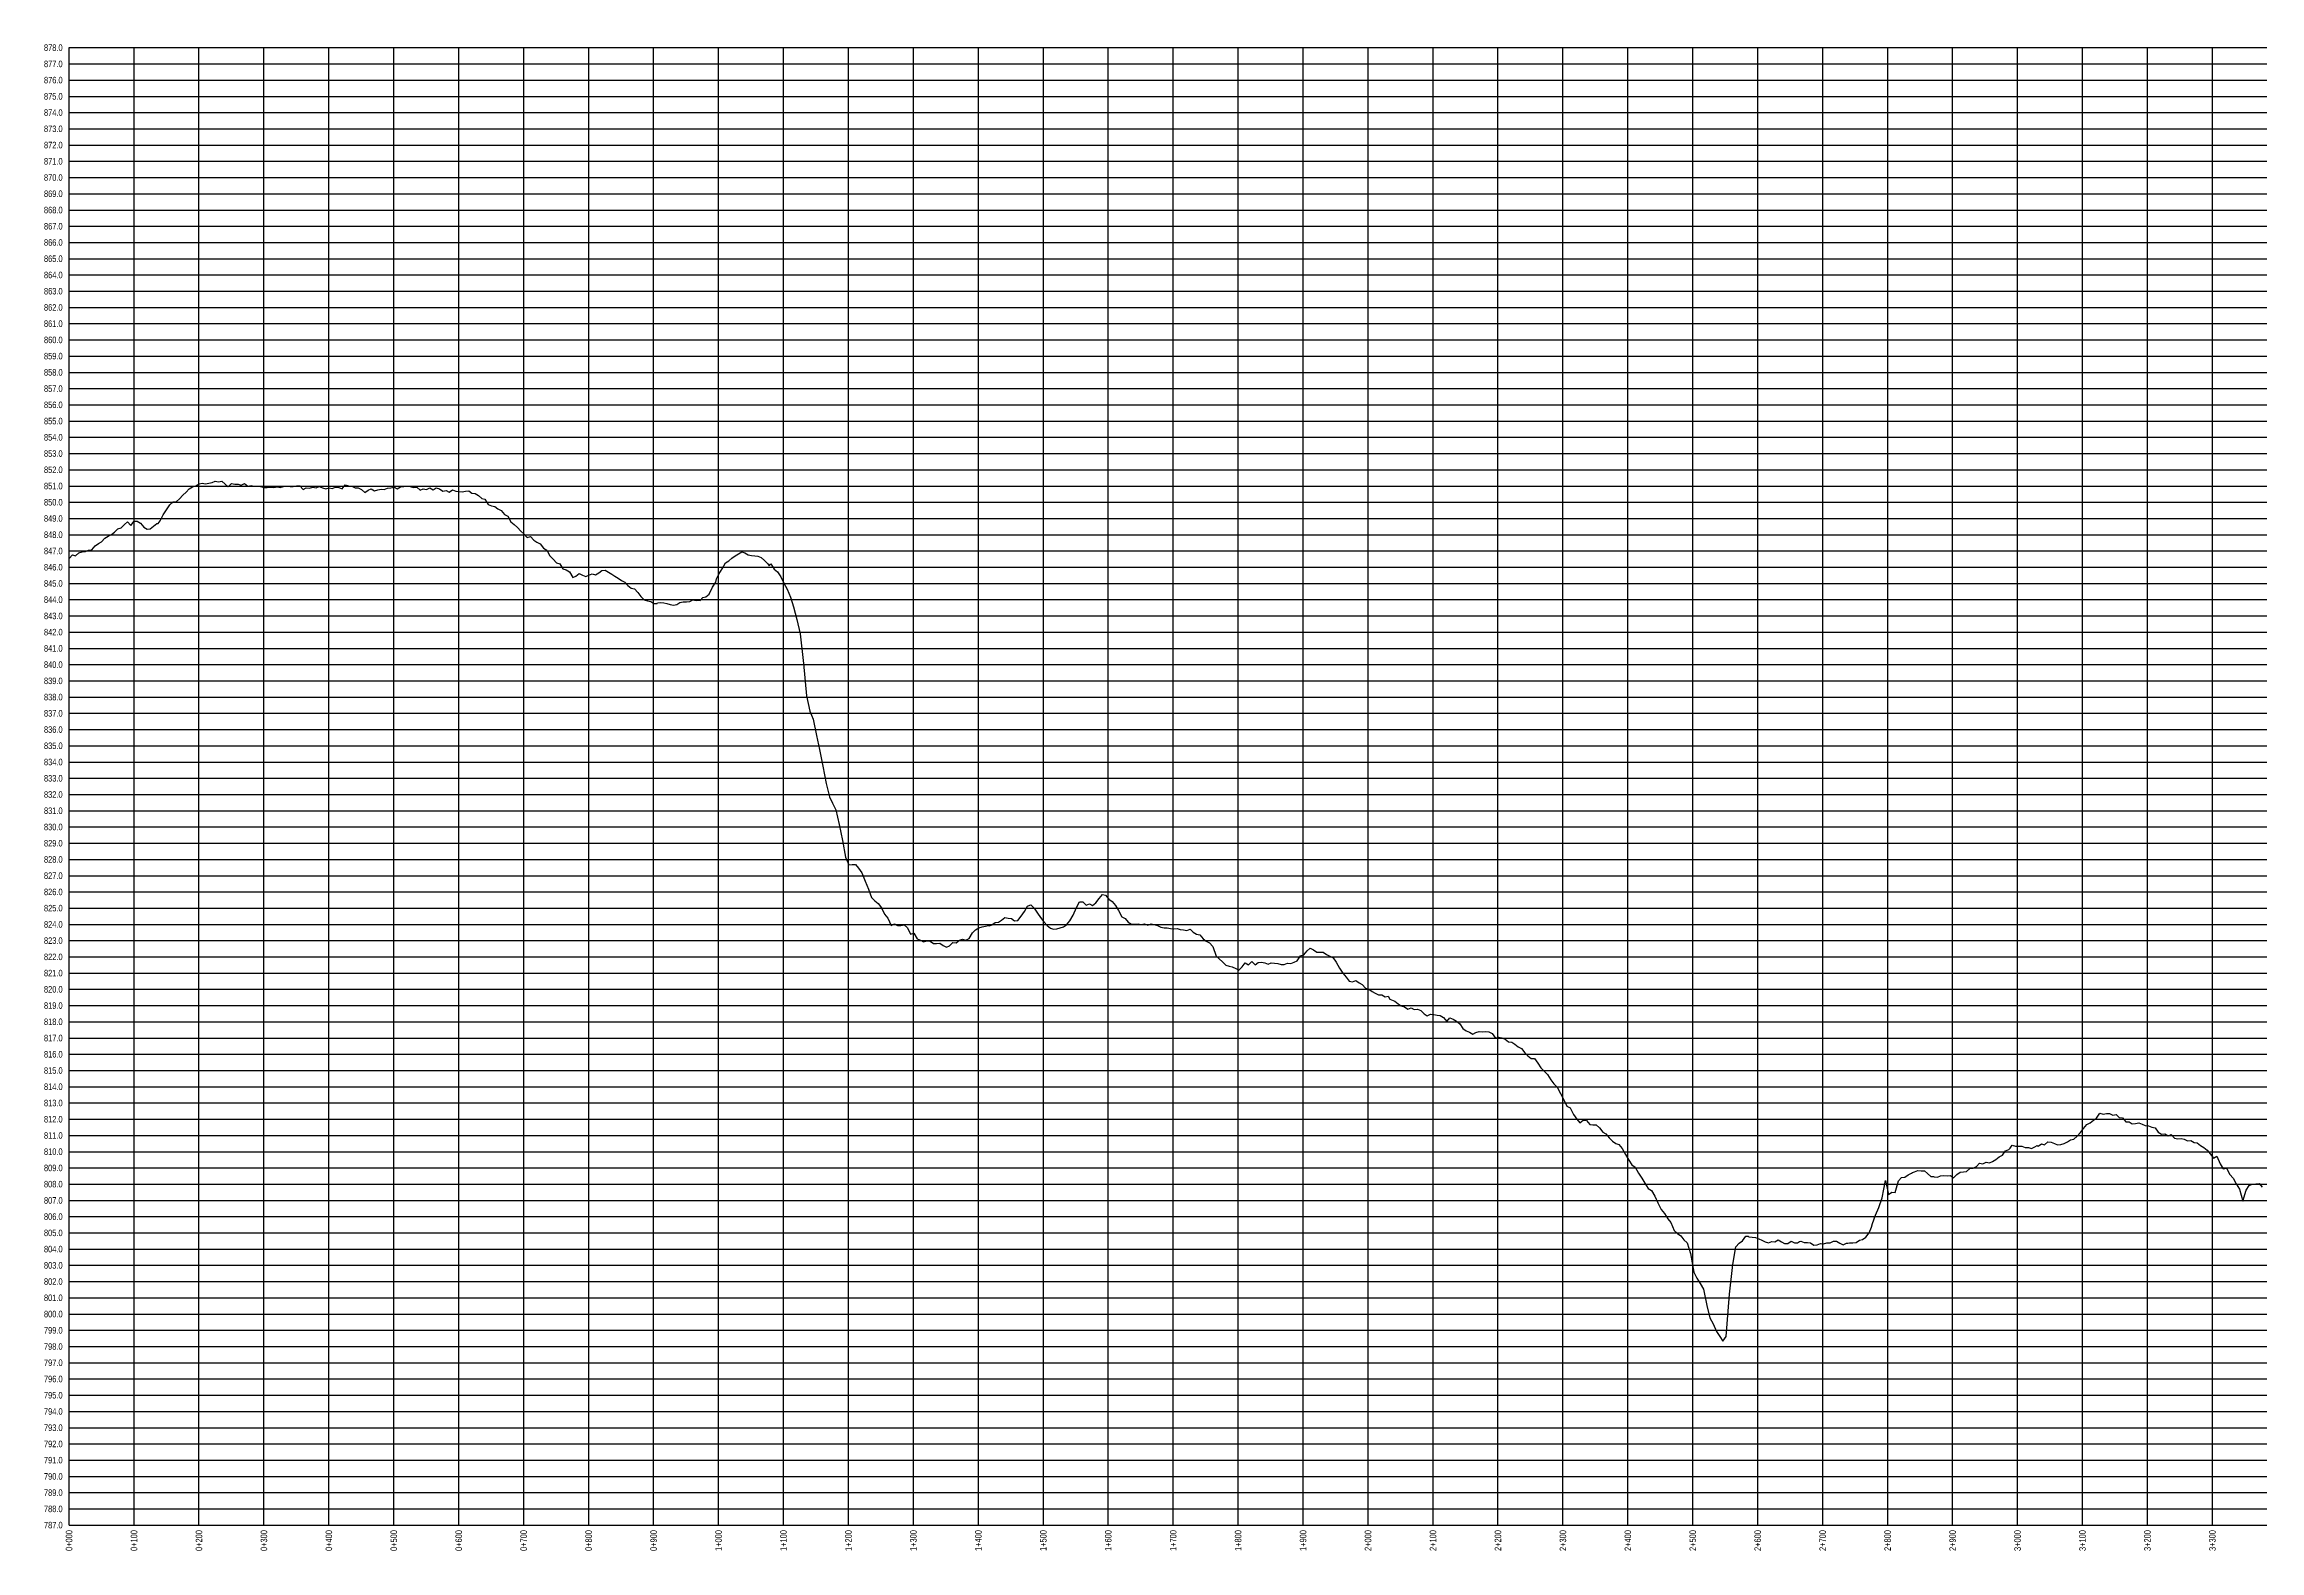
# Model space of a CAD drawing. Extents: x 471563 to 508050, y 6028961 to 6050146.
# Drawn here: x 471563 to 474972, y 6036347 to 6038665 of the extents above; entities that cross this region are included whole.
import ezdxf
from ezdxf.enums import TextEntityAlignment as Align

# ---------------------------------------------------------------- set-up
doc = ezdxf.new("R2010")
doc.units = 0
doc.header["$LTSCALE"] = 5
for name, color, linetype in [('P-CROSSINGS-GRID', 8, 'Continuous'), ('P-CROSSINGS-LINE', 3, 'Continuous'), ('S-T7', 7, 'Continuous')]:
    doc.layers.add(name, color=color, linetype=linetype)
doc.styles.add('80', font='ARIALN.TTF', dxfattribs={"height": 10})

msp = doc.modelspace()

# ---------------------------------------------------------------- linework, layer by layer
at = {"layer": 'P-CROSSINGS-GRID', "color": 8}
for p, q in [((471600.708, 6038659.869), (481495.475, 6038659.869)), ((471600.708, 6036386.071), (471600.708, 6038659.869)), ((471700.655, 6036386.071), (471700.655, 6038659.869)), ((471800.602, 6036386.071), (471800.602, 6038659.869)), ((471900.55, 6036386.071), (471900.55, 6038659.869)), ((472000.497, 6036386.071), (472000.497, 6038659.869)), ((472100.444, 6036386.071), (472100.444, 6038659.869)), ((472200.391, 6036386.071), (472200.391, 6038659.869)), ((472300.338, 6036386.071), (472300.338, 6038659.869)), ((472400.285, 6036386.071), (472400.285, 6038659.869)), ((472500.232, 6036386.071), (472500.232, 6038659.869)), ((472600.18, 6036386.071), (472600.18, 6038659.869)), ((472700.127, 6036386.071), (472700.127, 6038659.869)), ((472800.074, 6036386.071), (472800.074, 6038659.869)), ((472900.021, 6036386.071), (472900.021, 6038659.869)), ((472999.968, 6036386.071), (472999.968, 6038659.869)), ((473099.915, 6036386.071), (473099.915, 6038659.869)), ((473199.862, 6036386.071), (473199.862, 6038659.869)), ((473299.81, 6036386.071), (473299.81, 6038659.869)), ((473399.757, 6036386.071), (473399.757, 6038659.869)), ((473499.704, 6036386.071), (473499.704, 6038659.869)), ((473599.651, 6036386.071), (473599.651, 6038659.869)), ((473699.598, 6036386.071), (473699.598, 6038659.869)), ((473799.545, 6036386.071), (473799.545, 6038659.869)), ((473899.492, 6036386.071), (473899.492, 6038659.869)), ((473999.44, 6036386.071), (473999.44, 6038659.869)), ((474099.387, 6036386.071), (474099.387, 6038659.869)), ((474199.334, 6036386.071), (474199.334, 6038659.869)), ((474299.281, 6036386.071), (474299.281, 6038659.869)), ((474399.228, 6036386.071), (474399.228, 6038659.869)), ((474499.175, 6036386.071), (474499.175, 6038659.869)), ((474599.122, 6036386.071), (474599.122, 6038659.869)), ((474699.07, 6036386.071), (474699.07, 6038659.869)), ((474799.017, 6036386.071), (474799.017, 6038659.869)), ((474898.964, 6036386.071), (474898.964, 6038659.869)), ((471600.708, 6038634.882), (481495.475, 6038634.882)), ((471600.708, 6038609.895), (481495.475, 6038609.895)), ((471600.708, 6038584.908), (481495.475, 6038584.908)), ((471600.708, 6038559.921), (481495.475, 6038559.921)), ((471600.708, 6038534.935), (481495.475, 6038534.935)), ((471600.708, 6038509.948), (481495.475, 6038509.948)), ((471600.708, 6038484.961), (481495.475, 6038484.961)), ((471600.708, 6038459.974), (481495.475, 6038459.974)), ((471600.708, 6038434.987), (481495.475, 6038434.987)), ((471600.708, 6038410.001), (481495.475, 6038410.001)), ((471600.708, 6038385.014), (481495.475, 6038385.014)), ((471600.708, 6038360.027), (481495.475, 6038360.027)), ((471600.708, 6038335.04), (481495.475, 6038335.04)), ((471600.708, 6038310.054), (481495.475, 6038310.054)), ((471600.708, 6038285.067), (481495.475, 6038285.067)), ((471600.708, 6038260.08), (481495.475, 6038260.08)), ((471600.708, 6038235.093), (481495.475, 6038235.093)), ((471600.708, 6038210.106), (481495.475, 6038210.106)), ((471600.708, 6038185.12), (481495.475, 6038185.12)), ((471600.708, 6038160.133), (481495.475, 6038160.133)), ((471600.708, 6038135.146), (481495.475, 6038135.146)), ((471600.708, 6038110.159), (481495.475, 6038110.159)), ((471600.708, 6038085.172), (481495.475, 6038085.172)), ((471600.708, 6038060.186), (481495.475, 6038060.186)), ((471600.708, 6038035.199), (481495.475, 6038035.199)), ((471600.708, 6038010.212), (481495.475, 6038010.212)), ((471600.708, 6037985.225), (481495.475, 6037985.225)), ((471600.708, 6037960.239), (481495.475, 6037960.239)), ((471600.708, 6037935.252), (481495.475, 6037935.252)), ((471600.708, 6037910.265), (481495.475, 6037910.265)), ((471600.708, 6037885.278), (481495.475, 6037885.278)), ((471600.708, 6037860.291), (481495.475, 6037860.291)), ((471600.708, 6037835.305), (481495.475, 6037835.305)), ((471600.708, 6037810.318), (481495.475, 6037810.318)), ((471600.708, 6037785.331), (481495.475, 6037785.331)), ((471600.708, 6037760.344), (481495.475, 6037760.344)), ((471600.708, 6037735.357), (481495.475, 6037735.357)), ((471600.708, 6037710.371), (481495.475, 6037710.371)), ((471600.708, 6037685.384), (481495.475, 6037685.384)), ((471600.708, 6037660.397), (481495.475, 6037660.397)), ((471600.708, 6037635.41), (481495.475, 6037635.41)), ((471600.708, 6037610.424), (481495.475, 6037610.424)), ((471600.708, 6037585.437), (481495.475, 6037585.437)), ((471600.708, 6037560.45), (481495.475, 6037560.45)), ((471600.708, 6037535.463), (481495.475, 6037535.463)), ((471600.708, 6037510.476), (481495.475, 6037510.476)), ((471600.708, 6037485.49), (481495.475, 6037485.49)), ((471600.708, 6037460.503), (481495.475, 6037460.503)), ((471600.708, 6037435.516), (481495.475, 6037435.516)), ((471600.708, 6037410.529), (481495.475, 6037410.529)), ((471600.708, 6037385.542), (481495.475, 6037385.542)), ((471600.708, 6037360.556), (481495.475, 6037360.556)), ((471600.708, 6037335.569), (481495.475, 6037335.569)), ((471600.708, 6037310.582), (481495.475, 6037310.582)), ((471600.708, 6036386.071), (471600.708, 6037285.595)), ((471600.708, 6037285.595), (481495.475, 6037285.595)), ((471600.708, 6037260.609), (481495.475, 6037260.609)), ((471600.708, 6037235.622), (481495.475, 6037235.622)), ((471600.708, 6037210.635), (481495.475, 6037210.635)), ((471600.708, 6037185.648), (481495.475, 6037185.648)), ((471600.708, 6037160.661), (481495.475, 6037160.661)), ((471600.708, 6037135.675), (481495.475, 6037135.675)), ((471600.708, 6037110.688), (481495.475, 6037110.688)), ((471600.708, 6037085.701), (481495.475, 6037085.701)), ((471600.708, 6037060.714), (481495.475, 6037060.714)), ((471600.708, 6037035.727), (481495.475, 6037035.727)), ((471600.708, 6037010.741), (481495.475, 6037010.741)), ((471600.708, 6036985.754), (481495.475, 6036985.754)), ((471600.708, 6036960.767), (481495.475, 6036960.767)), ((471600.708, 6036935.78), (481495.475, 6036935.78)), ((471600.708, 6036910.794), (481495.475, 6036910.794)), ((471600.708, 6036885.807), (481495.475, 6036885.807)), ((471600.708, 6036860.82), (481495.475, 6036860.82)), ((471600.708, 6036835.833), (481495.475, 6036835.833)), ((471600.708, 6036810.846), (481495.475, 6036810.846)), ((471600.708, 6036785.86), (481495.475, 6036785.86)), ((471600.708, 6036760.873), (481495.475, 6036760.873)), ((471600.708, 6036735.886), (481495.475, 6036735.886)), ((471600.708, 6036710.899), (481495.475, 6036710.899)), ((471600.708, 6036685.912), (481495.475, 6036685.912)), ((471600.708, 6036660.926), (481495.475, 6036660.926)), ((471600.708, 6036635.939), (481495.475, 6036635.939)), ((471600.708, 6036610.952), (481495.475, 6036610.952)), ((471600.708, 6036585.965), (481495.475, 6036585.965)), ((471600.708, 6036560.979), (481495.475, 6036560.979)), ((471600.708, 6036535.992), (481495.475, 6036535.992)), ((471600.708, 6036511.005), (481495.475, 6036511.005)), ((471600.708, 6036486.018), (481495.475, 6036486.018)), ((471600.708, 6036461.031), (481495.475, 6036461.031)), ((471600.708, 6036436.045), (481495.475, 6036436.045)), ((471600.708, 6036411.058), (481495.475, 6036411.058)), ((471600.708, 6036386.071), (481495.475, 6036386.071))]:
    msp.add_line(p, q, dxfattribs=at)
at = {"layer": 'P-CROSSINGS-LINE', "color": 3, "flags": 128}
msp.add_lwpolyline([(471600.708, 6037873.917), (471605.708, 6037879.28), (471610.708, 6037877.94), (471615.708, 6037882.19), (471620.708, 6037884.079), (471625.708, 6037884.644), (471630.708, 6037886.616), (471635.708, 6037886.963), (471640.708, 6037893.405), (471645.708, 6037896.978), (471650.708, 6037899.545), (471655.708, 6037905.021), (471660.708, 6037908.045), (471665.708, 6037910.679), (471670.708, 6037914.101), (471675.708, 6037919.312), (471680.708, 6037921.101), (471685.708, 6037926.246), (471690.708, 6037929.911), (471695.708, 6037924.324), (471700.708, 6037931.357), (471705.708, 6037931.228), (471710.708, 6037927.863), (471715.708, 6037921.947), (471720.708, 6037918.965), (471725.708, 6037919.333), (471730.708, 6037923.472), (471735.708, 6037927.582), (471737.782, 6037927.775), (471740.708, 6037931.779), (471745.708, 6037941.015), (471750.708, 6037948.412), (471755.708, 6037956.376), (471760.708, 6037960.766), (471765.774, 6037961.639), (471770.708, 6037965.704), (471775.708, 6037971.216), (471780.708, 6037975.744), (471785.708, 6037980.945), (471790.708, 6037983.732), (471795.708, 6037985.49), (471800.708, 6037988.421), (471805.708, 6037989.538), (471810.708, 6037988.651), (471815.708, 6037989.696), (471820.708, 6037990.445), (471825.708, 6037992.925), (471830.708, 6037991.719), (471835.708, 6037992.718), (471840.708, 6037988.163), (471845.708, 6037983.855), (471850.708, 6037989.326), (471855.708, 6037987.931), (471860.708, 6037988.037), (471865.708, 6037986.468), (471870.708, 6037989.24), (471875.708, 6037984.994), (471880.708, 6037985.991), (471885.708, 6037985.163), (471890.708, 6037985.071), (471895.253, 6037984.7), (471900.708, 6037983.191), (471905.708, 6037982.842), (471910.708, 6037983.603), (471915.708, 6037982.875), (471920.708, 6037983.843), (471925.708, 6037982.722), (471930.708, 6037984.706), (471935.708, 6037985.028), (471940.708, 6037984.72), (471945.708, 6037984.467), (471950.708, 6037985.69), (471955.708, 6037985.274), (471960.708, 6037979.746), (471965.708, 6037982.489), (471970.708, 6037982.048), (471975.708, 6037983.39), (471980.708, 6037982.618), (471985.708, 6037984.265), (471990.708, 6037982.623), (471995.708, 6037980.91), (472000.708, 6037982.185), (472005.708, 6037981.247), (472010.708, 6037983.325), (472015.708, 6037983.01), (472020.708, 6037980.675), (472025.708, 6037987.005), (472030.636, 6037985.485), (472035.708, 6037985.204), (472040.708, 6037982.473), (472045.708, 6037982.328), (472050.708, 6037979.98), (472055.708, 6037975.389), (472060.708, 6037978.934), (472065.708, 6037980.716), (472070.708, 6037977.734), (472075.708, 6037979.478), (472080.708, 6037980.428), (472085.708, 6037979.774), (472090.708, 6037981.661), (472095.708, 6037982.257), (472100.708, 6037983.313), (472105.708, 6037980.883), (472110.708, 6037983.945), (472115.708, 6037984.389), (472120.708, 6037985.134), (472125.708, 6037984.691), (472130.708, 6037982.885), (472135.708, 6037983.524), (472140.708, 6037978.788), (472145.708, 6037980.749), (472150.708, 6037980.005), (472155.708, 6037982.521), (472160.708, 6037979.326), (472165.708, 6037982.657), (472170.708, 6037981.078), (472175.708, 6037977.346), (472180.708, 6037978.243), (472185.708, 6037975.551), (472190.708, 6037979.267), (472195.708, 6037977.09), (472200.708, 6037976.542), (472205.708, 6037976.014), (472210.708, 6037977.51), (472215.708, 6037977.876), (472220.708, 6037974.339), (472225.708, 6037973.726), (472230.708, 6037970.835), (472235.708, 6037966.245), (472240.708, 6037964.748), (472245.708, 6037956.955), (472250.708, 6037954.675), (472255.708, 6037953.883), (472260.708, 6037950.203), (472265.708, 6037947.633), (472270.708, 6037941.265), (472275.708, 6037938.832), (472280.708, 6037930.078), (472285.708, 6037926.096), (472290.708, 6037921.153), (472295.708, 6037915.594), (472300.708, 6037911.514), (472305.708, 6037906.212), (472310.708, 6037907.328), (472315.708, 6037901.991), (472320.708, 6037898.678), (472325.708, 6037896.063), (472330.708, 6037889.667), (472335.708, 6037886.521), (472340.708, 6037877.791), (472345.708, 6037872.842), (472350.708, 6037867.17), (472355.708, 6037865.58), (472360.708, 6037857.541), (472365.708, 6037856.321), (472370.708, 6037853.103), (472375.708, 6037844.338), (472380.708, 6037846.667), (472385.708, 6037850.37), (472390.708, 6037848.208), (472395.708, 6037845.915), (472400.708, 6037848.065), (472405.708, 6037849.899), (472410.708, 6037848.574), (472415.708, 6037851.372), (472420.708, 6037855.133), (472425.708, 6037855.858), (472430.708, 6037852.648), (472435.708, 6037849.596), (472440.708, 6037846.699), (472445.708, 6037843.188), (472450.708, 6037839.729), (472455.708, 6037837.328), (472460.708, 6037832.213), (472465.708, 6037828.165), (472470.708, 6037826.739), (472475.708, 6037821.523), (472480.708, 6037815.388), (472485.708, 6037810.181), (472490.708, 6037808.561), (472495.708, 6037807.492), (472500.708, 6037804.313), (472505.708, 6037804.545), (472506.296, 6037805.6), (472510.708, 6037805.858), (472515.708, 6037805.193), (472520.708, 6037804.382), (472525.708, 6037803.075), (472530.708, 6037801.856), (472535.708, 6037803.052), (472540.708, 6037806.1), (472545.708, 6037807.23), (472550.708, 6037806.888), (472555.708, 6037807.645), (472560.708, 6037810.109), (472565.708, 6037808.787), (472570.708, 6037809.562), (472571.727, 6037808.922), (472575.708, 6037813.78), (472580.708, 6037814.814), (472585.708, 6037818.729), (472590.708, 6037829.54), (472595.708, 6037837.465), (472597.123, 6037842.598), (472600.708, 6037849.386), (472605.708, 6037857.831), (472610.708, 6037866.96), (472615.708, 6037870.039), (472620.708, 6037874.246), (472625.708, 6037877.882), (472630.708, 6037880.679), (472635.708, 6037883.828), (472640.708, 6037882.175), (472645.708, 6037879.192), (472650.708, 6037878.187), (472655.708, 6037877.712), (472660.708, 6037877.051), (472665.708, 6037875.358), (472670.708, 6037870.847), (472675.708, 6037865.696), (472677.941, 6037862.555), (472680.708, 6037865.688), (472685.708, 6037857.076), (472690.708, 6037853.301), (472695.708, 6037845.492), (472700.708, 6037835.673), (472705.708, 6037826.306), (472710.708, 6037814.199), (472713.492, 6037805.865), (472715.708, 6037799.374), (472720.708, 6037779.926), (472725.708, 6037757.713), (472730.708, 6037711.953), (472735.708, 6037662.366), (472740.708, 6037638.669), (472745.708, 6037626.274), (472750.708, 6037601.387), (472755.708, 6037579.737), (472760.708, 6037554.228), (472765.708, 6037527.63), (472770.708, 6037506.748), (472775.708, 6037496.885), (472780.708, 6037487.118), (472785.708, 6037464.33), (472790.708, 6037439.468), (472795.708, 6037414.078), (472800.708, 6037402.439), (472805.708, 6037402.829), (472810.708, 6037402.627), (472815.708, 6037397.168), (472820.708, 6037389.952), (472825.708, 6037377.288), (472830.708, 6037364.902), (472835.708, 6037352.068), (472840.708, 6037346.723), (472845.708, 6037342.678), (472850.708, 6037335.877), (472855.708, 6037326.199), (472860.708, 6037320.188), (472865.708, 6037308.61), (472870.708, 6037311.295), (472875.708, 6037308.994), (472880.708, 6037309.085), (472885.708, 6037309.983), (472890.708, 6037305.496), (472895.708, 6037295.656), (472900.708, 6037297.295), (472905.708, 6037288.465), (472910.708, 6037286.119), (472915.708, 6037283.523), (472920.708, 6037285.513), (472925.708, 6037284.976), (472930.708, 6037281.378), (472935.708, 6037281.056), (472940.708, 6037281.694), (472945.708, 6037278.15), (472950.708, 6037275.357), (472955.708, 6037277.582), (472960.708, 6037282.643), (472965.708, 6037282.381), (472970.708, 6037286.138), (472975.708, 6037287.639), (472980.708, 6037286.481), (472985.708, 6037289.078), (472990.708, 6037297.682), (472995.708, 6037302.003), (473000.708, 6037305.237), (473005.708, 6037306.58), (473010.708, 6037307.74), (473015.708, 6037308.648), (473016.976, 6037308.334), (473020.708, 6037309.678), (473025.708, 6037313.268), (473030.708, 6037313.819), (473035.708, 6037317.317), (473040.708, 6037321.346), (473045.708, 6037320.225), (473050.708, 6037319.468), (473055.708, 6037315.944), (473060.708, 6037316.666), (473065.708, 6037323.13), (473070.708, 6037330.431), (473075.708, 6037338.684), (473076.367, 6037339.078), (473080.708, 6037340.712), (473085.708, 6037335.495), (473090.708, 6037327.931), (473095.708, 6037321.393), (473100.708, 6037314.545), (473105.708, 6037308.937), (473110.708, 6037304.683), (473115.708, 6037303.434), (473120.708, 6037303.672), (473125.708, 6037305.315), (473130.708, 6037306.6), (473135.708, 6037310.14), (473140.708, 6037316.231), (473145.708, 6037324.729), (473150.708, 6037336.768), (473155.708, 6037345.24), (473160.708, 6037345.311), (473165.708, 6037340.354), (473170.708, 6037342.075), (473175.708, 6037339.715), (473180.708, 6037343.64), (473185.708, 6037350.348), (473190.708, 6037356.455), (473195.708, 6037355.422), (473200.708, 6037349.443), (473205.708, 6037345.589), (473210.708, 6037339.751), (473215.347, 6037331.764), (473220.708, 6037322.075), (473225.708, 6037319.412), (473230.708, 6037314.082), (473235.708, 6037311.156), (473240.708, 6037310.79), (473245.708, 6037311.643), (473250.708, 6037310.644), (473255.708, 6037311.547), (473260.708, 6037309.507), (473265.708, 6037311.309), (473270.708, 6037310.413), (473275.708, 6037308.845), (473280.708, 6037306.548), (473285.708, 6037305.229), (473290.708, 6037305.231), (473295.708, 6037304.448), (473300.708, 6037303.559), (473305.708, 6037304.033), (473310.708, 6037302.775), (473315.708, 6037302.123), (473320.708, 6037300.935), (473325.708, 6037303.038), (473330.708, 6037298.39), (473335.708, 6037295.638), (473340.708, 6037294.455), (473345.708, 6037288.24), (473350.708, 6037284.57), (473355.708, 6037282.369), (473360.708, 6037276.551), (473365.708, 6037261.864), (473370.708, 6037257.485), (473375.708, 6037253.199), (473380.708, 6037247.668), (473385.708, 6037246.267), (473390.708, 6037245.049), (473395.926, 6037242.521), (473400.708, 6037240.222), (473405.708, 6037245.254), (473410.708, 6037251.239), (473415.708, 6037248.155), (473420.708, 6037253.66), (473425.708, 6037248.548), (473430.708, 6037251.829), (473435.708, 6037252.38), (473440.708, 6037251.654), (473445.708, 6037249.407), (473450.708, 6037251.498), (473455.708, 6037250.987), (473460.708, 6037250.294), (473465.708, 6037248.658), (473470.708, 6037248.872), (473475.708, 6037251.054), (473480.708, 6037250.302), (473485.708, 6037252.392), (473490.708, 6037254.478), (473495.708, 6037262.18), (473500.708, 6037263.48), (473505.708, 6037269.904), (473510.708, 6037273.742), (473515.708, 6037271.415), (473520.708, 6037267.635), (473525.663, 6037267.653), (473530.708, 6037267.79), (473535.708, 6037264.238), (473540.708, 6037261.411), (473545.708, 6037259.103), (473550.708, 6037252.314), (473555.708, 6037243.391), (473560.708, 6037235.718), (473565.708, 6037229.187), (473570.708, 6037223.11), (473575.708, 6037222.17), (473580.708, 6037224.178), (473585.708, 6037220.426), (473590.708, 6037217.809), (473595.708, 6037212.178), (473600.708, 6037210.801), (473605.708, 6037207.314), (473610.708, 6037204.475), (473615.708, 6037202.25), (473620.708, 6037201.91), (473625.708, 6037199.14), (473630.708, 6037199.906), (473633.307, 6037195.736), (473635.708, 6037194.471), (473640.708, 6037192.412), (473645.708, 6037188.166), (473650.708, 6037185.253), (473655.708, 6037183.944), (473660.708, 6037179.983), (473665.708, 6037182.301), (473670.708, 6037179.726), (473675.708, 6037179.906), (473680.708, 6037178.087), (473685.708, 6037173.113), (473690.708, 6037170.03), (473695.708, 6037172.282), (473700.708, 6037171.665), (473705.708, 6037170.941), (473710.708, 6037170.292), (473715.708, 6037167.405), (473720.708, 6037161.003), (473725.708, 6037166.881), (473730.708, 6037164.506), (473735.708, 6037161.825), (473740.708, 6037157.711), (473745.708, 6037150.138), (473750.708, 6037146.824), (473755.708, 6037144.647), (473760.708, 6037141.604), (473765.708, 6037144.414), (473770.708, 6037145.559), (473775.708, 6037145.274), (473780.708, 6037145.634), (473785.708, 6037145.239), (473790.708, 6037142.787), (473795.708, 6037135.331), (473800.708, 6037137.149), (473805.708, 6037135.769), (473810.708, 6037134.149), (473815.708, 6037129.838), (473820.708, 6037129.274), (473825.708, 6037126.288), (473830.708, 6037122.03), (473835.708, 6037119.506), (473840.708, 6037113.014), (473845.708, 6037108.111), (473850.708, 6037104.288), (473855.708, 6037104.106), (473860.708, 6037097.074), (473865.708, 6037089.768), (473870.708, 6037084.628), (473875.708, 6037079.58), (473880.708, 6037071.178), (473885.708, 6037065.19), (473890.708, 6037059.879), (473895.708, 6037050.35), (473900.708, 6037040.584), (473905.708, 6037030.76), (473910.708, 6037027.999), (473915.708, 6037017.826), (473920.708, 6037010.87), (473925.708, 6037005.172), (473930.708, 6037009.352), (473935.708, 6037008.681), (473940.708, 6037002.598), (473945.708, 6037001.855), (473950.708, 6037001.936), (473955.708, 6036997.656), (473960.708, 6036990.794), (473965.688, 6036988.227), (473970.708, 6036982.118), (473975.708, 6036976.816), (473980.708, 6036973.521), (473985.708, 6036971.788), (473990.708, 6036965.548), (473995.708, 6036956.554), (474000.708, 6036947.557), (474005.708, 6036940.482), (474010.708, 6036936.937), (474015.708, 6036927.835), (474020.708, 6036920.057), (474025.708, 6036912.395), (474030.708, 6036904.129), (474035.708, 6036901.246), (474040.708, 6036892.188), (474045.708, 6036882.251), (474050.708, 6036871.823), (474055.708, 6036865.629), (474060.708, 6036857.601), (474065.708, 6036852.033), (474070.708, 6036839.593), (474075.708, 6036834.989), (474080.708, 6036831.091), (474085.708, 6036825.275), (474090.708, 6036820.32), (474095.708, 6036803.874), (474100.708, 6036775.187), (474105.708, 6036766.284), (474110.708, 6036757.662), (474115.708, 6036749.405), (474120.708, 6036723.865), (474125.708, 6036705.035), (474130.708, 6036695.789), (474135.708, 6036684.159), (474140.708, 6036676.586), (474145.708, 6036668.999), (474150.708, 6036676.477), (474155.708, 6036741.299), (474160.708, 6036787.166), (474165.708, 6036814.439), (474170.708, 6036819.822), (474175.708, 6036823.458), (474180.708, 6036830.593), (474184.555, 6036830.914), (474185.708, 6036829.714), (474190.708, 6036828.995), (474195.708, 6036828.931), (474200.708, 6036826.631), (474205.708, 6036824.846), (474210.708, 6036822.239), (474215.708, 6036820.529), (474220.708, 6036822.322), (474225.708, 6036821.943), (474230.708, 6036825.358), (474235.708, 6036821.789), (474240.708, 6036819.337), (474245.708, 6036819.637), (474250.708, 6036822.897), (474255.708, 6036820.562), (474260.708, 6036820.733), (474263.467, 6036822.517), (474265.708, 6036823.124), (474270.708, 6036821.245), (474275.708, 6036820.943), (474280.708, 6036820.533), (474285.708, 6036817.015), (474290.708, 6036817.601), (474295.708, 6036819.486), (474300.708, 6036818.857), (474305.708, 6036820.57), (474310.708, 6036820.312), (474315.708, 6036823.149), (474320.708, 6036823.099), (474325.708, 6036820.178), (474330.708, 6036817.55), (474335.708, 6036820.086), (474337.712, 6036820.106), (474340.708, 6036820.671), (474345.708, 6036820.528), (474350.708, 6036821.149), (474355.708, 6036824.831), (474360.708, 6036825.578), (474365.708, 6036829.431), (474370.708, 6036835.87), (474374.345, 6036844.498), (474375.708, 6036850.102), (474380.708, 6036863.218), (474385.708, 6036874.993), (474390.708, 6036889.956), (474395.708, 6036916.162), (474400.708, 6036894.632), (474405.708, 6036898.516), (474410.708, 6036898.022), (474415.708, 6036915.706), (474420.708, 6036920.93), (474425.708, 6036921.477), (474430.708, 6036925.052), (474435.708, 6036927.638), (474437.268, 6036928.597), (474440.708, 6036929.848), (474445.708, 6036931.968), (474450.708, 6036931.105), (474455.708, 6036931.308), (474460.708, 6036927.132), (474465.708, 6036922.543), (474469.983, 6036922.429), (474470.708, 6036921.88), (474475.708, 6036921.474), (474480.708, 6036923.355), (474485.708, 6036924.268), (474490.708, 6036923.45), (474495.708, 6036924.237), (474500.708, 6036920.453), (474505.708, 6036925.849), (474510.708, 6036929.021), (474515.708, 6036929.811), (474520.708, 6036930.465), (474525.708, 6036935.012), (474530.573, 6036935.614), (474535.708, 6036938.072), (474540.708, 6036943.06), (474545.708, 6036942.112), (474550.708, 6036944.47), (474555.708, 6036943.659), (474560.708, 6036945.893), (474565.708, 6036948.733), (474570.708, 6036952.738), (474575.708, 6036955.222), (474580.708, 6036962.186), (474585.708, 6036964.377), (474587.706, 6036966.406), (474590.708, 6036970.758), (474595.708, 6036969.27), (474600.708, 6036969.496), (474605.708, 6036969.246), (474610.708, 6036967.01), (474615.708, 6036967.211), (474620.708, 6036965.494), (474625.708, 6036968.233), (474629.08, 6036970.184), (474630.708, 6036969.148), (474635.708, 6036972.791), (474640.708, 6036971.189), (474645.708, 6036975.984), (474650.708, 6036975.314), (474655.708, 6036973.229), (474660.708, 6036971.154), (474665.708, 6036971.693), (474670.708, 6036973.332), (474675.708, 6036975.844), (474680.708, 6036979.256), (474685.708, 6036980.071), (474690.708, 6036984.479), (474695.708, 6036990.206), (474700.708, 6036996.356), (474705.708, 6037002.374), (474710.708, 6037005.219), (474715.708, 6037009.044), (474720.708, 6037012.148), (474725.708, 6037020.287), (474730.708, 6037018.73), (474735.708, 6037019.488), (474740.708, 6037019.723), (474745.708, 6037016.94), (474750.708, 6037018.053), (474755.708, 6037013.179), (474760.708, 6037012.841), (474765.708, 6037006.548), (474770.708, 6037006.83), (474775.708, 6037003.58), (474780.708, 6037003.937), (474785.708, 6037004.91), (474790.708, 6037002.936), (474795.708, 6037001.023), (474800.708, 6037000.42), (474805.708, 6036998.321), (474810.708, 6036997.387), (474815.708, 6036990.663), (474820.708, 6036987.757), (474825.708, 6036988.437), (474830.708, 6036985.346), (474835.708, 6036987.055), (474840.708, 6036981.788), (474845.708, 6036980.635), (474850.708, 6036980.884), (474855.708, 6036980), (474860.708, 6036977.337), (474865.708, 6036977.75), (474870.708, 6036975.026), (474875.708, 6036974.625), (474880.708, 6036970.094), (474885.708, 6036967.133), (474890.708, 6036963.176), (474895.708, 6036957.245), (474900.708, 6036951.035), (474905.708, 6036953.712), (474910.708, 6036941.964), (474915.708, 6036934.606), (474920.708, 6036935.461), (474925.708, 6036925.874), (474930.708, 6036920.019), (474935.708, 6036911.542), (474940.708, 6036902.982), (474945.708, 6036884.648), (474950.708, 6036901.345), (474955.708, 6036908.612), (474960.708, 6036910.6), (474965.708, 6036911.471), (474970.708, 6036911.646), (474975.708, 6036905.963)], dxfattribs=at)

# ---------------------------------------------------------------- texts
at = {"style": '80'}
for s, p in [('0+000', (471600.621, 6036378.407)), ('0+100', (471700.568, 6036378.407)), ('0+200', (471800.515, 6036378.407)), ('0+300', (471900.463, 6036378.407)), ('0+400', (472000.41, 6036378.407)), ('0+500', (472100.357, 6036378.407)), ('0+600', (472200.304, 6036378.407)), ('0+700', (472300.251, 6036378.407)), ('0+800', (472400.198, 6036378.407)), ('0+900', (472500.145, 6036378.407)), ('1+000', (472600.093, 6036378.407)), ('1+100', (472700.04, 6036378.407)), ('1+200', (472799.987, 6036378.407)), ('1+300', (472899.934, 6036378.407)), ('1+400', (472999.881, 6036378.407)), ('1+500', (473099.828, 6036378.407)), ('1+600', (473199.775, 6036378.407)), ('1+700', (473299.723, 6036378.407)), ('1+800', (473399.67, 6036378.407)), ('1+900', (473499.617, 6036378.407)), ('2+000', (473599.564, 6036378.407)), ('2+100', (473699.511, 6036378.407)), ('2+200', (473799.458, 6036378.407)), ('2+300', (473899.405, 6036378.407)), ('2+400', (473999.353, 6036378.407)), ('2+500', (474099.3, 6036378.407)), ('2+600', (474199.247, 6036378.407)), ('2+700', (474299.194, 6036378.407)), ('2+800', (474399.141, 6036378.407)), ('2+900', (474499.088, 6036378.407)), ('3+000', (474599.035, 6036378.407)), ('3+100', (474698.983, 6036378.407)), ('3+200', (474798.93, 6036378.407)), ('3+300', (474898.877, 6036378.407))]:
    msp.add_text(s, height=9.9947, rotation=90, dxfattribs=at).set_placement(p, align=Align.MIDDLE_RIGHT)
at = {"layer": 'S-T7', "style": '80'}
for s, p in [('878.0', (471590.713, 6038659.869)), ('877.0', (471590.713, 6038634.882)), ('876.0', (471590.713, 6038609.895)), ('875.0', (471590.713, 6038584.908)), ('874.0', (471590.713, 6038559.921)), ('873.0', (471590.713, 6038534.935)), ('872.0', (471590.713, 6038509.948)), ('871.0', (471590.713, 6038484.961)), ('870.0', (471590.713, 6038459.974)), ('869.0', (471590.713, 6038434.987)), ('868.0', (471590.713, 6038410.001)), ('867.0', (471590.713, 6038385.014)), ('866.0', (471590.713, 6038360.027)), ('865.0', (471590.713, 6038335.04)), ('864.0', (471590.713, 6038310.054)), ('863.0', (471590.713, 6038285.067)), ('862.0', (471590.713, 6038260.08)), ('861.0', (471590.713, 6038235.093)), ('860.0', (471590.713, 6038210.106)), ('859.0', (471590.713, 6038185.12)), ('858.0', (471590.713, 6038160.133)), ('857.0', (471590.713, 6038135.146)), ('856.0', (471590.713, 6038110.159)), ('855.0', (471590.713, 6038085.172)), ('854.0', (471590.713, 6038060.186)), ('853.0', (471590.713, 6038035.199)), ('852.0', (471590.713, 6038010.212)), ('851.0', (471590.713, 6037985.225)), ('850.0', (471590.713, 6037960.239)), ('849.0', (471590.713, 6037935.252)), ('848.0', (471590.713, 6037910.265)), ('847.0', (471590.713, 6037885.278)), ('846.0', (471590.713, 6037860.291)), ('845.0', (471590.713, 6037835.305)), ('844.0', (471590.713, 6037810.318)), ('843.0', (471590.713, 6037785.331)), ('842.0', (471590.713, 6037760.344)), ('841.0', (471590.713, 6037735.357)), ('840.0', (471590.713, 6037710.371)), ('839.0', (471590.713, 6037685.384)), ('838.0', (471590.713, 6037660.397)), ('837.0', (471590.713, 6037635.41)), ('836.0', (471590.713, 6037610.424)), ('835.0', (471590.713, 6037585.437)), ('834.0', (471590.713, 6037560.45)), ('833.0', (471590.713, 6037535.463)), ('832.0', (471590.713, 6037510.476)), ('831.0', (471590.713, 6037485.49)), ('830.0', (471590.713, 6037460.503)), ('829.0', (471590.713, 6037435.516)), ('828.0', (471590.713, 6037410.529)), ('827.0', (471590.713, 6037385.542)), ('826.0', (471590.713, 6037360.556)), ('825.0', (471590.713, 6037335.569)), ('824.0', (471590.713, 6037310.582)), ('823.0', (471590.713, 6037285.595)), ('822.0', (471590.713, 6037260.609)), ('821.0', (471590.713, 6037235.622)), ('820.0', (471590.713, 6037210.635)), ('819.0', (471590.713, 6037185.648)), ('818.0', (471590.713, 6037160.661)), ('817.0', (471590.713, 6037135.675)), ('816.0', (471590.713, 6037110.688)), ('815.0', (471590.713, 6037085.701)), ('814.0', (471590.713, 6037060.714)), ('813.0', (471590.713, 6037035.727)), ('812.0', (471590.713, 6037010.741)), ('811.0', (471590.713, 6036985.754)), ('810.0', (471590.713, 6036960.767)), ('809.0', (471590.713, 6036935.78)), ('808.0', (471590.713, 6036910.794)), ('807.0', (471590.713, 6036885.807)), ('806.0', (471590.713, 6036860.82)), ('805.0', (471590.713, 6036835.833)), ('804.0', (471590.713, 6036810.846)), ('803.0', (471590.713, 6036785.86)), ('802.0', (471590.713, 6036760.873)), ('801.0', (471590.713, 6036735.886)), ('800.0', (471590.713, 6036710.899)), ('799.0', (471590.713, 6036685.912)), ('798.0', (471590.713, 6036660.926)), ('797.0', (471590.713, 6036635.939)), ('796.0', (471590.713, 6036610.952)), ('795.0', (471590.713, 6036585.965)), ('794.0', (471590.713, 6036560.979)), ('793.0', (471590.713, 6036535.992)), ('792.0', (471590.713, 6036511.005)), ('791.0', (471590.713, 6036486.018)), ('790.0', (471590.713, 6036461.031)), ('789.0', (471590.713, 6036436.045)), ('788.0', (471590.713, 6036411.058)), ('787.0', (471590.713, 6036386.071))]:
    msp.add_text(s, height=9.9947, dxfattribs=at).set_placement(p, align=Align.MIDDLE_RIGHT)

doc.saveas('drawing.dxf')
